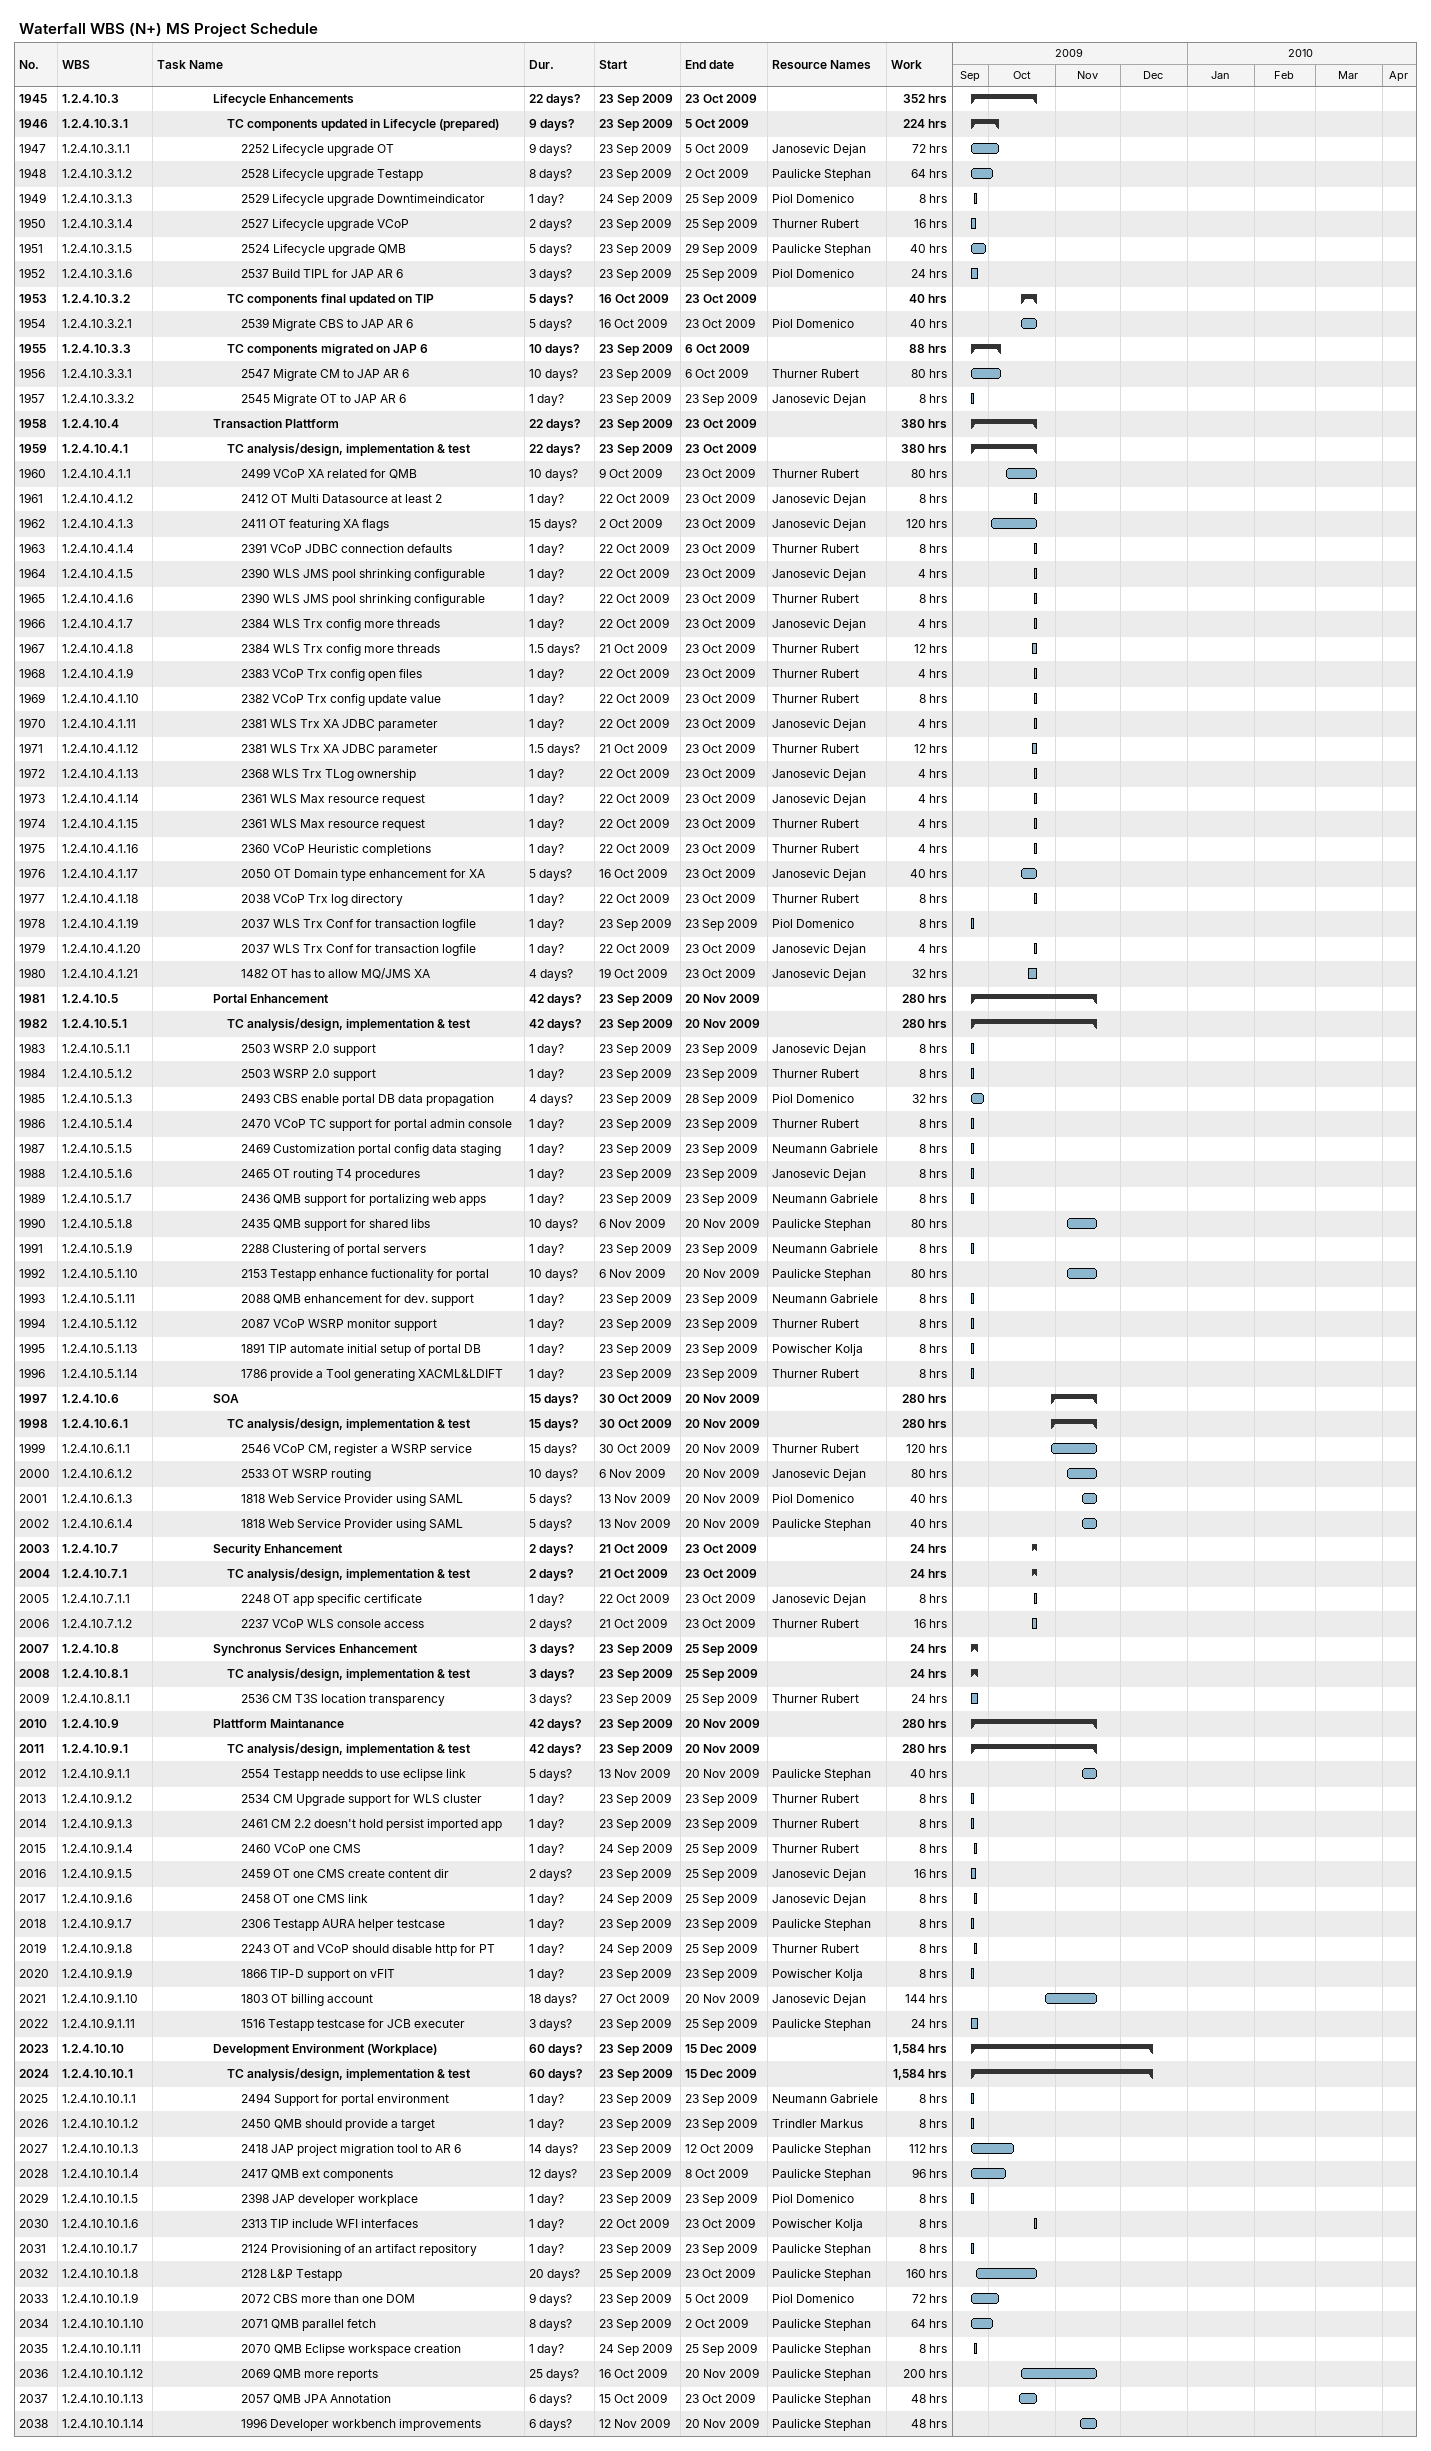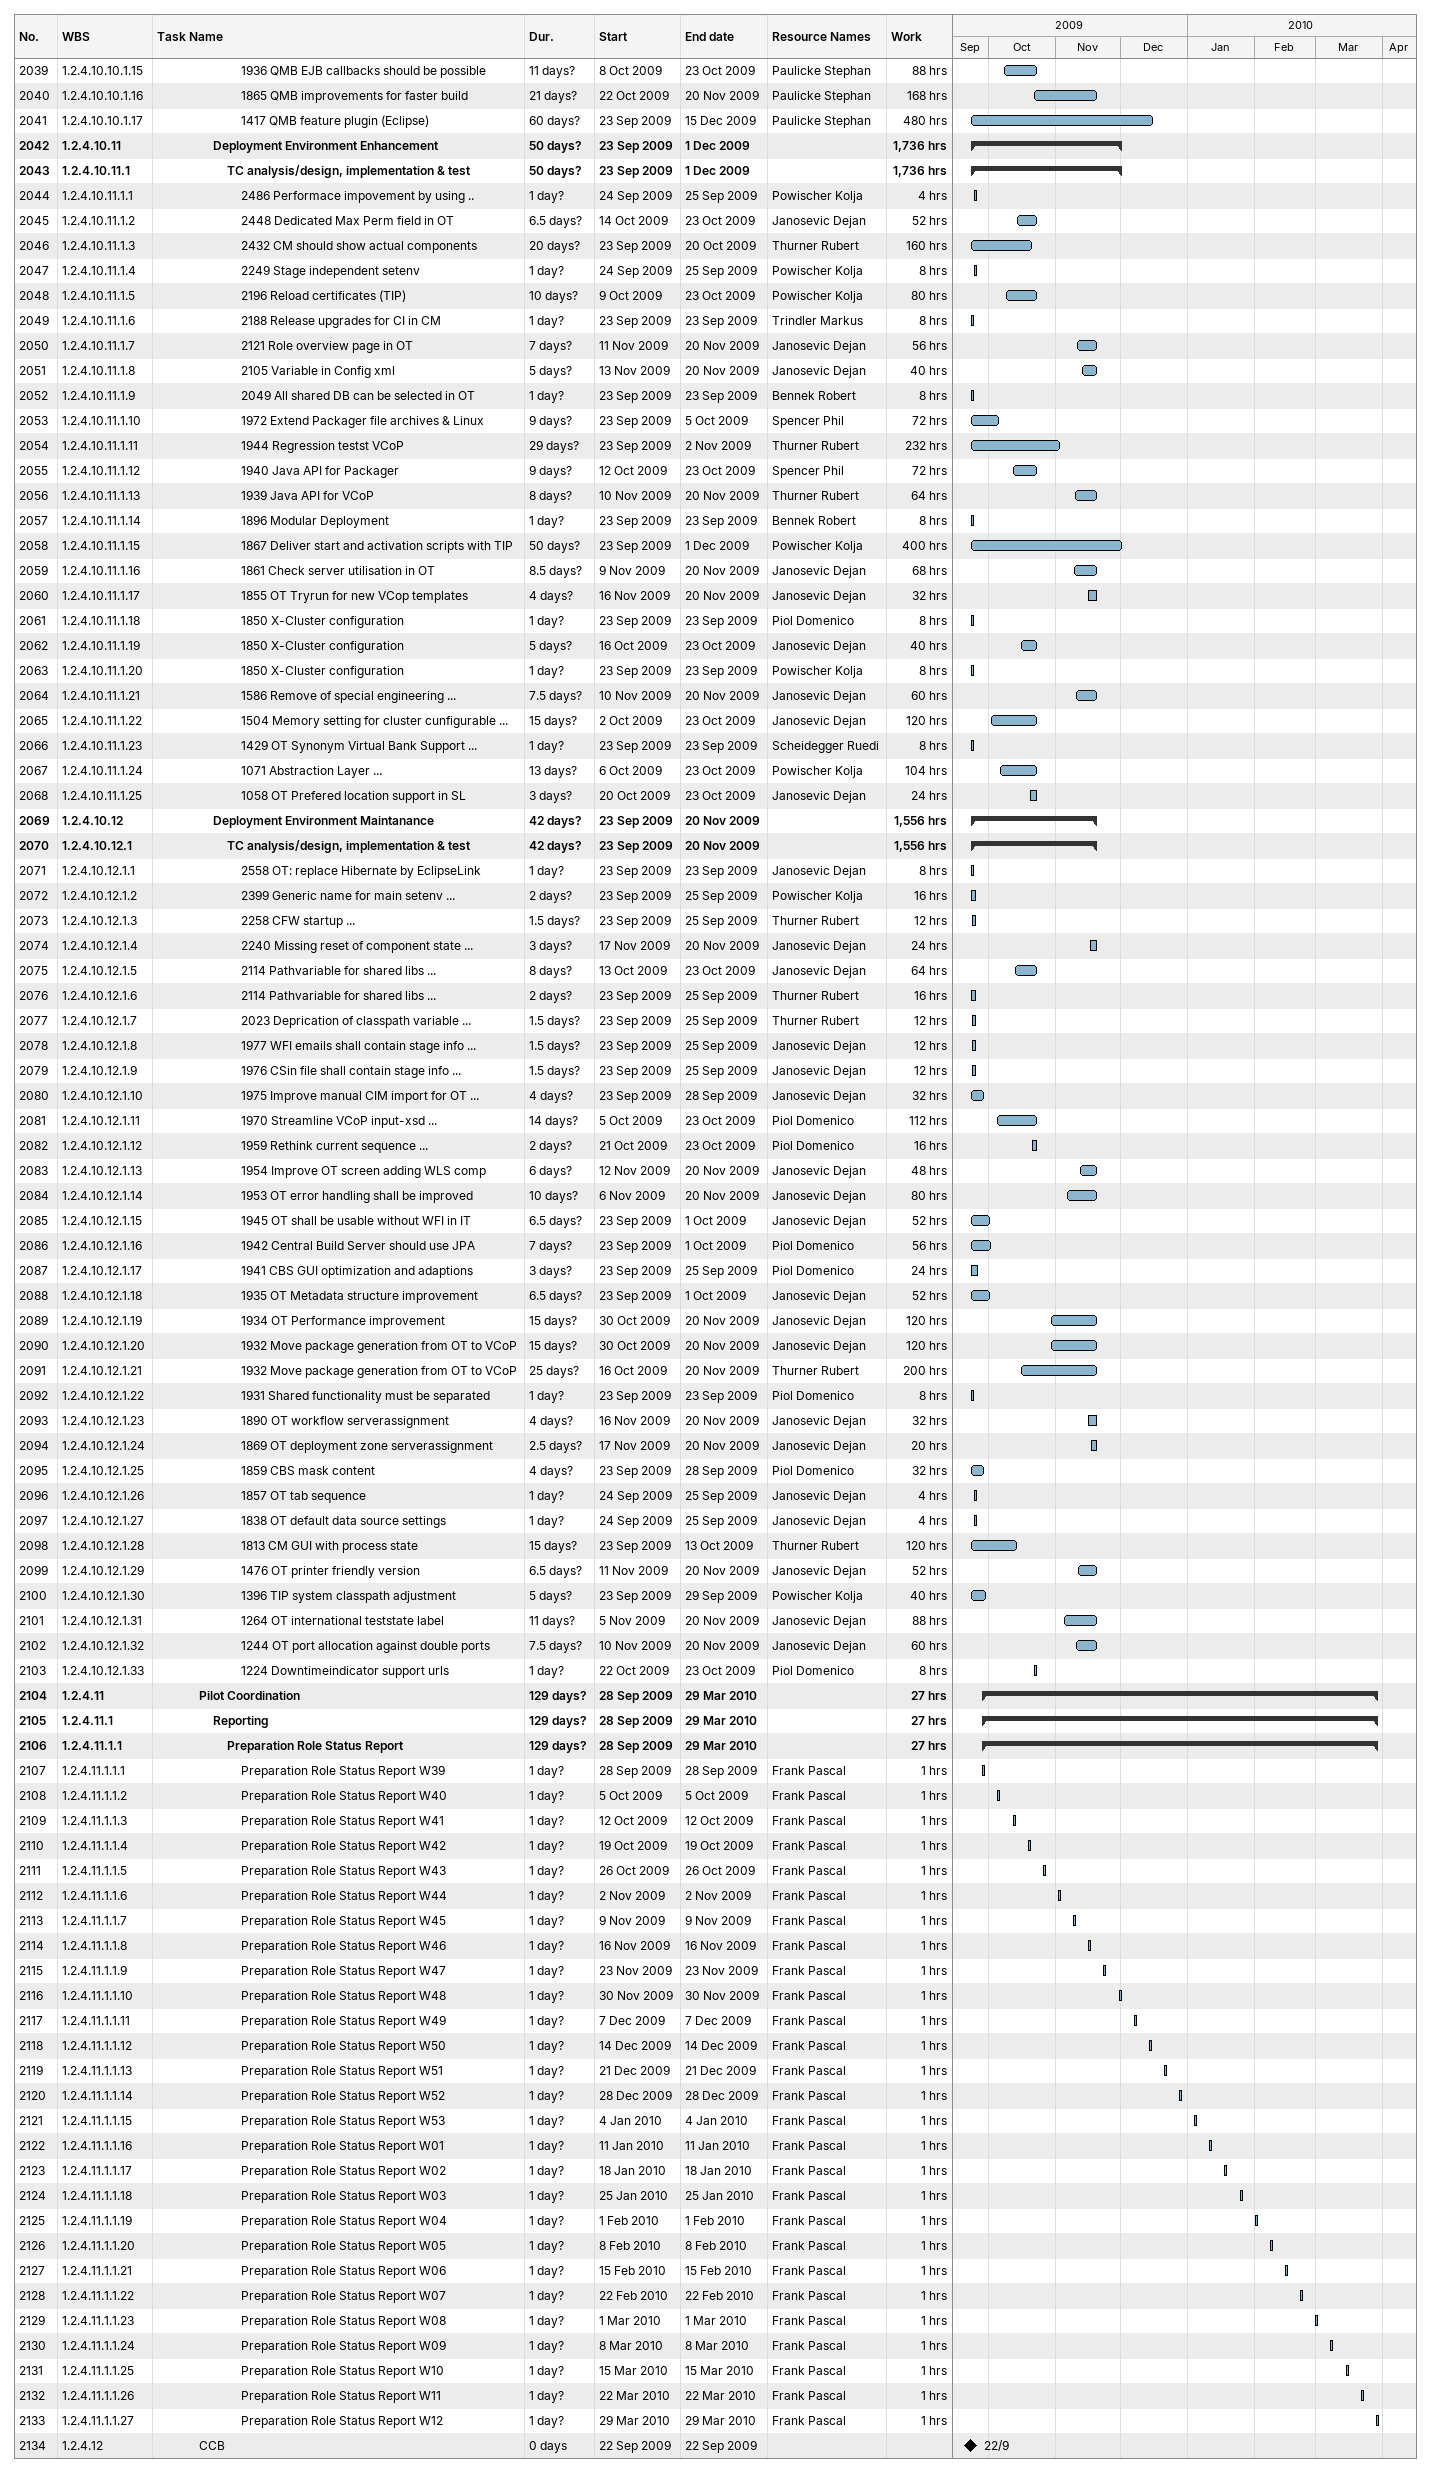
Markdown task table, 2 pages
Waterfall WBS (N+) MS Project Schedule

| ID | WBS | Task | Duration | Start | Finish | Resources | Work (h) |
|---|---|---|---|---|---|---|---|
| 1945 | 1.2.4.10.3 | **Lifecycle Enhancements** | 22d? | 2009-09-23 | 2009-10-23 |  | 352 |
| 1946 | 1.2.4.10.3.1 | **TC components updated in Lifecycle (prepared)** | 9d? | 2009-09-23 | 2009-10-05 |  | 224 |
| 1947 | 1.2.4.10.3.1.1 | 2252 Lifecycle upgrade OT | 9d? | 2009-09-23 | 2009-10-05 | Janosevic Dejan | 72 |
| 1948 | 1.2.4.10.3.1.2 | 2528 Lifecycle upgrade Testapp | 8d? | 2009-09-23 | 2009-10-02 | Paulicke Stephan | 64 |
| 1949 | 1.2.4.10.3.1.3 | 2529 Lifecycle upgrade Downtimeindicator | 1d? | 2009-09-24 | 2009-09-25 | Piol Domenico | 8 |
| 1950 | 1.2.4.10.3.1.4 | 2527 Lifecycle upgrade VCoP | 2d? | 2009-09-23 | 2009-09-25 | Thurner Rubert | 16 |
| 1951 | 1.2.4.10.3.1.5 | 2524 Lifecycle upgrade QMB | 5d? | 2009-09-23 | 2009-09-29 | Paulicke Stephan | 40 |
| 1952 | 1.2.4.10.3.1.6 | 2537 Build TIPL for JAP AR 6 | 3d? | 2009-09-23 | 2009-09-25 | Piol Domenico | 24 |
| 1953 | 1.2.4.10.3.2 | **TC components final updated on TIP** | 5d? | 2009-10-16 | 2009-10-23 |  | 40 |
| 1954 | 1.2.4.10.3.2.1 | 2539 Migrate CBS to JAP AR 6 | 5d? | 2009-10-16 | 2009-10-23 | Piol Domenico | 40 |
| 1955 | 1.2.4.10.3.3 | **TC components migrated on JAP 6** | 10d? | 2009-09-23 | 2009-10-06 |  | 88 |
| 1956 | 1.2.4.10.3.3.1 | 2547 Migrate CM to JAP AR 6 | 10d? | 2009-09-23 | 2009-10-06 | Thurner Rubert | 80 |
| 1957 | 1.2.4.10.3.3.2 | 2545 Migrate OT to JAP AR 6 | 1d? | 2009-09-23 | 2009-09-23 | Janosevic Dejan | 8 |
| 1958 | 1.2.4.10.4 | **Transaction Plattform** | 22d? | 2009-09-23 | 2009-10-23 |  | 380 |
| 1959 | 1.2.4.10.4.1 | **TC analysis/design, implementation & test** | 22d? | 2009-09-23 | 2009-10-23 |  | 380 |
| 1960 | 1.2.4.10.4.1.1 | 2499 VCoP XA related for QMB | 10d? | 2009-10-09 | 2009-10-23 | Thurner Rubert | 80 |
| 1961 | 1.2.4.10.4.1.2 | 2412 OT Multi Datasource at least 2 | 1d? | 2009-10-22 | 2009-10-23 | Janosevic Dejan | 8 |
| 1962 | 1.2.4.10.4.1.3 | 2411 OT featuring XA flags | 15d? | 2009-10-02 | 2009-10-23 | Janosevic Dejan | 120 |
| 1963 | 1.2.4.10.4.1.4 | 2391 VCoP JDBC connection defaults | 1d? | 2009-10-22 | 2009-10-23 | Thurner Rubert | 8 |
| 1964 | 1.2.4.10.4.1.5 | 2390 WLS JMS pool shrinking configurable | 1d? | 2009-10-22 | 2009-10-23 | Janosevic Dejan | 4 |
| 1965 | 1.2.4.10.4.1.6 | 2390 WLS JMS pool shrinking configurable | 1d? | 2009-10-22 | 2009-10-23 | Thurner Rubert | 8 |
| 1966 | 1.2.4.10.4.1.7 | 2384 WLS Trx config more threads | 1d? | 2009-10-22 | 2009-10-23 | Janosevic Dejan | 4 |
| 1967 | 1.2.4.10.4.1.8 | 2384 WLS Trx config more threads | 1.5d? | 2009-10-21 | 2009-10-23 | Thurner Rubert | 12 |
| 1968 | 1.2.4.10.4.1.9 | 2383 VCoP Trx config open files | 1d? | 2009-10-22 | 2009-10-23 | Thurner Rubert | 4 |
| 1969 | 1.2.4.10.4.1.10 | 2382 VCoP Trx config update value | 1d? | 2009-10-22 | 2009-10-23 | Thurner Rubert | 8 |
| 1970 | 1.2.4.10.4.1.11 | 2381 WLS Trx XA JDBC parameter | 1d? | 2009-10-22 | 2009-10-23 | Janosevic Dejan | 4 |
| 1971 | 1.2.4.10.4.1.12 | 2381 WLS Trx XA JDBC parameter | 1.5d? | 2009-10-21 | 2009-10-23 | Thurner Rubert | 12 |
| 1972 | 1.2.4.10.4.1.13 | 2368 WLS Trx TLog ownership | 1d? | 2009-10-22 | 2009-10-23 | Janosevic Dejan | 4 |
| 1973 | 1.2.4.10.4.1.14 | 2361 WLS Max resource request | 1d? | 2009-10-22 | 2009-10-23 | Janosevic Dejan | 4 |
| 1974 | 1.2.4.10.4.1.15 | 2361 WLS Max resource request | 1d? | 2009-10-22 | 2009-10-23 | Thurner Rubert | 4 |
| 1975 | 1.2.4.10.4.1.16 | 2360 VCoP Heuristic completions | 1d? | 2009-10-22 | 2009-10-23 | Thurner Rubert | 4 |
| 1976 | 1.2.4.10.4.1.17 | 2050 OT Domain type enhancement for XA | 5d? | 2009-10-16 | 2009-10-23 | Janosevic Dejan | 40 |
| 1977 | 1.2.4.10.4.1.18 | 2038 VCoP Trx log directory | 1d? | 2009-10-22 | 2009-10-23 | Thurner Rubert | 8 |
| 1978 | 1.2.4.10.4.1.19 | 2037 WLS Trx Conf for transaction logfile | 1d? | 2009-09-23 | 2009-09-23 | Piol Domenico | 8 |
| 1979 | 1.2.4.10.4.1.20 | 2037 WLS Trx Conf for transaction logfile | 1d? | 2009-10-22 | 2009-10-23 | Janosevic Dejan | 4 |
| 1980 | 1.2.4.10.4.1.21 | 1482 OT has to allow MQ/JMS XA | 4d? | 2009-10-19 | 2009-10-23 | Janosevic Dejan | 32 |
| 1981 | 1.2.4.10.5 | **Portal Enhancement** | 42d? | 2009-09-23 | 2009-11-20 |  | 280 |
| 1982 | 1.2.4.10.5.1 | **TC analysis/design, implementation & test** | 42d? | 2009-09-23 | 2009-11-20 |  | 280 |
| 1983 | 1.2.4.10.5.1.1 | 2503 WSRP 2.0 support | 1d? | 2009-09-23 | 2009-09-23 | Janosevic Dejan | 8 |
| 1984 | 1.2.4.10.5.1.2 | 2503 WSRP 2.0 support | 1d? | 2009-09-23 | 2009-09-23 | Thurner Rubert | 8 |
| 1985 | 1.2.4.10.5.1.3 | 2493 CBS enable portal DB data propagation | 4d? | 2009-09-23 | 2009-09-28 | Piol Domenico | 32 |
| 1986 | 1.2.4.10.5.1.4 | 2470 VCoP TC support for portal admin console | 1d? | 2009-09-23 | 2009-09-23 | Thurner Rubert | 8 |
| 1987 | 1.2.4.10.5.1.5 | 2469 Customization portal config data staging | 1d? | 2009-09-23 | 2009-09-23 | Neumann Gabriele | 8 |
| 1988 | 1.2.4.10.5.1.6 | 2465 OT routing T4 procedures | 1d? | 2009-09-23 | 2009-09-23 | Janosevic Dejan | 8 |
| 1989 | 1.2.4.10.5.1.7 | 2436 QMB support for portalizing web apps | 1d? | 2009-09-23 | 2009-09-23 | Neumann Gabriele | 8 |
| 1990 | 1.2.4.10.5.1.8 | 2435 QMB support for shared libs | 10d? | 2009-11-06 | 2009-11-20 | Paulicke Stephan | 80 |
| 1991 | 1.2.4.10.5.1.9 | 2288 Clustering of portal servers | 1d? | 2009-09-23 | 2009-09-23 | Neumann Gabriele | 8 |
| 1992 | 1.2.4.10.5.1.10 | 2153 Testapp enhance fuctionality for portal | 10d? | 2009-11-06 | 2009-11-20 | Paulicke Stephan | 80 |
| 1993 | 1.2.4.10.5.1.11 | 2088 QMB enhancement for dev. support | 1d? | 2009-09-23 | 2009-09-23 | Neumann Gabriele | 8 |
| 1994 | 1.2.4.10.5.1.12 | 2087 VCoP WSRP monitor support | 1d? | 2009-09-23 | 2009-09-23 | Thurner Rubert | 8 |
| 1995 | 1.2.4.10.5.1.13 | 1891 TIP automate initial setup of portal DB | 1d? | 2009-09-23 | 2009-09-23 | Powischer Kolja | 8 |
| 1996 | 1.2.4.10.5.1.14 | 1786 provide a Tool generating XACML&LDIFT | 1d? | 2009-09-23 | 2009-09-23 | Thurner Rubert | 8 |
| 1997 | 1.2.4.10.6 | **SOA** | 15d? | 2009-10-30 | 2009-11-20 |  | 280 |
| 1998 | 1.2.4.10.6.1 | **TC analysis/design, implementation & test** | 15d? | 2009-10-30 | 2009-11-20 |  | 280 |
| 1999 | 1.2.4.10.6.1.1 | 2546 VCoP CM, register a WSRP service | 15d? | 2009-10-30 | 2009-11-20 | Thurner Rubert | 120 |
| 2000 | 1.2.4.10.6.1.2 | 2533 OT WSRP routing | 10d? | 2009-11-06 | 2009-11-20 | Janosevic Dejan | 80 |
| 2001 | 1.2.4.10.6.1.3 | 1818 Web Service Provider using SAML | 5d? | 2009-11-13 | 2009-11-20 | Piol Domenico | 40 |
| 2002 | 1.2.4.10.6.1.4 | 1818 Web Service Provider using SAML | 5d? | 2009-11-13 | 2009-11-20 | Paulicke Stephan | 40 |
| 2003 | 1.2.4.10.7 | **Security Enhancement** | 2d? | 2009-10-21 | 2009-10-23 |  | 24 |
| 2004 | 1.2.4.10.7.1 | **TC analysis/design, implementation & test** | 2d? | 2009-10-21 | 2009-10-23 |  | 24 |
| 2005 | 1.2.4.10.7.1.1 | 2248 OT app specific certificate | 1d? | 2009-10-22 | 2009-10-23 | Janosevic Dejan | 8 |
| 2006 | 1.2.4.10.7.1.2 | 2237 VCoP WLS console access | 2d? | 2009-10-21 | 2009-10-23 | Thurner Rubert | 16 |
| 2007 | 1.2.4.10.8 | **Synchronus Services Enhancement** | 3d? | 2009-09-23 | 2009-09-25 |  | 24 |
| 2008 | 1.2.4.10.8.1 | **TC analysis/design, implementation & test** | 3d? | 2009-09-23 | 2009-09-25 |  | 24 |
| 2009 | 1.2.4.10.8.1.1 | 2536 CM T3S location transparency | 3d? | 2009-09-23 | 2009-09-25 | Thurner Rubert | 24 |
| 2010 | 1.2.4.10.9 | **Plattform Maintanance** | 42d? | 2009-09-23 | 2009-11-20 |  | 280 |
| 2011 | 1.2.4.10.9.1 | **TC analysis/design, implementation & test** | 42d? | 2009-09-23 | 2009-11-20 |  | 280 |
| 2012 | 1.2.4.10.9.1.1 | 2554 Testapp needds to use eclipse link | 5d? | 2009-11-13 | 2009-11-20 | Paulicke Stephan | 40 |
| 2013 | 1.2.4.10.9.1.2 | 2534 CM Upgrade support for WLS cluster | 1d? | 2009-09-23 | 2009-09-23 | Thurner Rubert | 8 |
| 2014 | 1.2.4.10.9.1.3 | 2461 CM 2.2 doesn't hold persist imported app | 1d? | 2009-09-23 | 2009-09-23 | Thurner Rubert | 8 |
| 2015 | 1.2.4.10.9.1.4 | 2460 VCoP one CMS | 1d? | 2009-09-24 | 2009-09-25 | Thurner Rubert | 8 |
| 2016 | 1.2.4.10.9.1.5 | 2459 OT one CMS create content dir | 2d? | 2009-09-23 | 2009-09-25 | Janosevic Dejan | 16 |
| 2017 | 1.2.4.10.9.1.6 | 2458 OT one CMS link | 1d? | 2009-09-24 | 2009-09-25 | Janosevic Dejan | 8 |
| 2018 | 1.2.4.10.9.1.7 | 2306 Testapp AURA helper testcase | 1d? | 2009-09-23 | 2009-09-23 | Paulicke Stephan | 8 |
| 2019 | 1.2.4.10.9.1.8 | 2243 OT and VCoP should disable http for PT | 1d? | 2009-09-24 | 2009-09-25 | Thurner Rubert | 8 |
| 2020 | 1.2.4.10.9.1.9 | 1866 TIP-D support on vFIT | 1d? | 2009-09-23 | 2009-09-23 | Powischer Kolja | 8 |
| 2021 | 1.2.4.10.9.1.10 | 1803 OT billing account | 18d? | 2009-10-27 | 2009-11-20 | Janosevic Dejan | 144 |
| 2022 | 1.2.4.10.9.1.11 | 1516 Testapp testcase for JCB executer | 3d? | 2009-09-23 | 2009-09-25 | Paulicke Stephan | 24 |
| 2023 | 1.2.4.10.10 | **Development Environment (Workplace)** | 60d? | 2009-09-23 | 2009-12-15 |  | 1584 |
| 2024 | 1.2.4.10.10.1 | **TC analysis/design, implementation & test** | 60d? | 2009-09-23 | 2009-12-15 |  | 1584 |
| 2025 | 1.2.4.10.10.1.1 | 2494 Support for portal environment | 1d? | 2009-09-23 | 2009-09-23 | Neumann Gabriele | 8 |
| 2026 | 1.2.4.10.10.1.2 | 2450 QMB should provide a target | 1d? | 2009-09-23 | 2009-09-23 | Trindler Markus | 8 |
| 2027 | 1.2.4.10.10.1.3 | 2418 JAP project migration tool to AR 6 | 14d? | 2009-09-23 | 2009-10-12 | Paulicke Stephan | 112 |
| 2028 | 1.2.4.10.10.1.4 | 2417 QMB ext components | 12d? | 2009-09-23 | 2009-10-08 | Paulicke Stephan | 96 |
| 2029 | 1.2.4.10.10.1.5 | 2398 JAP developer workplace | 1d? | 2009-09-23 | 2009-09-23 | Piol Domenico | 8 |
| 2030 | 1.2.4.10.10.1.6 | 2313 TIP include WFI interfaces | 1d? | 2009-10-22 | 2009-10-23 | Powischer Kolja | 8 |
| 2031 | 1.2.4.10.10.1.7 | 2124 Provisioning of an artifact repository | 1d? | 2009-09-23 | 2009-09-23 | Paulicke Stephan | 8 |
| 2032 | 1.2.4.10.10.1.8 | 2128 L&P Testapp | 20d? | 2009-09-25 | 2009-10-23 | Paulicke Stephan | 160 |
| 2033 | 1.2.4.10.10.1.9 | 2072 CBS more than one DOM | 9d? | 2009-09-23 | 2009-10-05 | Piol Domenico | 72 |
| 2034 | 1.2.4.10.10.1.10 | 2071 QMB parallel fetch | 8d? | 2009-09-23 | 2009-10-02 | Paulicke Stephan | 64 |
| 2035 | 1.2.4.10.10.1.11 | 2070 QMB Eclipse workspace creation | 1d? | 2009-09-24 | 2009-09-25 | Paulicke Stephan | 8 |
| 2036 | 1.2.4.10.10.1.12 | 2069 QMB more reports | 25d? | 2009-10-16 | 2009-11-20 | Paulicke Stephan | 200 |
| 2037 | 1.2.4.10.10.1.13 | 2057 QMB JPA Annotation | 6d? | 2009-10-15 | 2009-10-23 | Paulicke Stephan | 48 |
| 2038 | 1.2.4.10.10.1.14 | 1996 Developer workbench improvements | 6d? | 2009-11-12 | 2009-11-20 | Paulicke Stephan | 48 |
| 2039 | 1.2.4.10.10.1.15 | 1936 QMB EJB callbacks should be possible | 11d? | 2009-10-08 | 2009-10-23 | Paulicke Stephan | 88 |
| 2040 | 1.2.4.10.10.1.16 | 1865 QMB improvements for faster build | 21d? | 2009-10-22 | 2009-11-20 | Paulicke Stephan | 168 |
| 2041 | 1.2.4.10.10.1.17 | 1417 QMB feature plugin (Eclipse) | 60d? | 2009-09-23 | 2009-12-15 | Paulicke Stephan | 480 |
| 2042 | 1.2.4.10.11 | **Deployment Environment Enhancement** | 50d? | 2009-09-23 | 2009-12-01 |  | 1736 |
| 2043 | 1.2.4.10.11.1 | **TC analysis/design, implementation & test** | 50d? | 2009-09-23 | 2009-12-01 |  | 1736 |
| 2044 | 1.2.4.10.11.1.1 | 2486 Performace impovement by using .. | 1d? | 2009-09-24 | 2009-09-25 | Powischer Kolja | 4 |
| 2045 | 1.2.4.10.11.1.2 | 2448 Dedicated Max Perm field in OT | 6.5d? | 2009-10-14 | 2009-10-23 | Janosevic Dejan | 52 |
| 2046 | 1.2.4.10.11.1.3 | 2432 CM should show actual components | 20d? | 2009-09-23 | 2009-10-20 | Thurner Rubert | 160 |
| 2047 | 1.2.4.10.11.1.4 | 2249 Stage independent setenv | 1d? | 2009-09-24 | 2009-09-25 | Powischer Kolja | 8 |
| 2048 | 1.2.4.10.11.1.5 | 2196 Reload certificates (TIP) | 10d? | 2009-10-09 | 2009-10-23 | Powischer Kolja | 80 |
| 2049 | 1.2.4.10.11.1.6 | 2188 Release upgrades for CI in CM | 1d? | 2009-09-23 | 2009-09-23 | Trindler Markus | 8 |
| 2050 | 1.2.4.10.11.1.7 | 2121 Role overview page in OT | 7d? | 2009-11-11 | 2009-11-20 | Janosevic Dejan | 56 |
| 2051 | 1.2.4.10.11.1.8 | 2105 Variable in Config xml | 5d? | 2009-11-13 | 2009-11-20 | Janosevic Dejan | 40 |
| 2052 | 1.2.4.10.11.1.9 | 2049 All shared DB can be selected in OT | 1d? | 2009-09-23 | 2009-09-23 | Bennek Robert | 8 |
| 2053 | 1.2.4.10.11.1.10 | 1972 Extend Packager file archives & Linux | 9d? | 2009-09-23 | 2009-10-05 | Spencer Phil | 72 |
| 2054 | 1.2.4.10.11.1.11 | 1944 Regression testst VCoP | 29d? | 2009-09-23 | 2009-11-02 | Thurner Rubert | 232 |
| 2055 | 1.2.4.10.11.1.12 | 1940 Java API for Packager | 9d? | 2009-10-12 | 2009-10-23 | Spencer Phil | 72 |
| 2056 | 1.2.4.10.11.1.13 | 1939 Java API for VCoP | 8d? | 2009-11-10 | 2009-11-20 | Thurner Rubert | 64 |
| 2057 | 1.2.4.10.11.1.14 | 1896 Modular Deployment | 1d? | 2009-09-23 | 2009-09-23 | Bennek Robert | 8 |
| 2058 | 1.2.4.10.11.1.15 | 1867 Deliver start and activation scripts with TIP | 50d? | 2009-09-23 | 2009-12-01 | Powischer Kolja | 400 |
| 2059 | 1.2.4.10.11.1.16 | 1861 Check server utilisation in OT | 8.5d? | 2009-11-09 | 2009-11-20 | Janosevic Dejan | 68 |
| 2060 | 1.2.4.10.11.1.17 | 1855 OT Tryrun for new VCop templates | 4d? | 2009-11-16 | 2009-11-20 | Janosevic Dejan | 32 |
| 2061 | 1.2.4.10.11.1.18 | 1850 X-Cluster configuration | 1d? | 2009-09-23 | 2009-09-23 | Piol Domenico | 8 |
| 2062 | 1.2.4.10.11.1.19 | 1850 X-Cluster configuration | 5d? | 2009-10-16 | 2009-10-23 | Janosevic Dejan | 40 |
| 2063 | 1.2.4.10.11.1.20 | 1850 X-Cluster configuration | 1d? | 2009-09-23 | 2009-09-23 | Powischer Kolja | 8 |
| 2064 | 1.2.4.10.11.1.21 | 1586 Remove of special engineering ... | 7.5d? | 2009-11-10 | 2009-11-20 | Janosevic Dejan | 60 |
| 2065 | 1.2.4.10.11.1.22 | 1504 Memory setting for cluster cunfigurable ... | 15d? | 2009-10-02 | 2009-10-23 | Janosevic Dejan | 120 |
| 2066 | 1.2.4.10.11.1.23 | 1429 OT Synonym Virtual Bank Support ... | 1d? | 2009-09-23 | 2009-09-23 | Scheidegger Ruedi | 8 |
| 2067 | 1.2.4.10.11.1.24 | 1071 Abstraction Layer ... | 13d? | 2009-10-06 | 2009-10-23 | Powischer Kolja | 104 |
| 2068 | 1.2.4.10.11.1.25 | 1058 OT Prefered location support in SL | 3d? | 2009-10-20 | 2009-10-23 | Janosevic Dejan | 24 |
| 2069 | 1.2.4.10.12 | **Deployment Environment Maintanance** | 42d? | 2009-09-23 | 2009-11-20 |  | 1556 |
| 2070 | 1.2.4.10.12.1 | **TC analysis/design, implementation & test** | 42d? | 2009-09-23 | 2009-11-20 |  | 1556 |
| 2071 | 1.2.4.10.12.1.1 | 2558 OT: replace Hibernate by EclipseLink | 1d? | 2009-09-23 | 2009-09-23 | Janosevic Dejan | 8 |
| 2072 | 1.2.4.10.12.1.2 | 2399 Generic name for main setenv ... | 2d? | 2009-09-23 | 2009-09-25 | Powischer Kolja | 16 |
| 2073 | 1.2.4.10.12.1.3 | 2258 CFW startup ... | 1.5d? | 2009-09-23 | 2009-09-25 | Thurner Rubert | 12 |
| 2074 | 1.2.4.10.12.1.4 | 2240 Missing reset of component state ... | 3d? | 2009-11-17 | 2009-11-20 | Janosevic Dejan | 24 |
| 2075 | 1.2.4.10.12.1.5 | 2114 Pathvariable for shared libs ... | 8d? | 2009-10-13 | 2009-10-23 | Janosevic Dejan | 64 |
| 2076 | 1.2.4.10.12.1.6 | 2114 Pathvariable for shared libs ... | 2d? | 2009-09-23 | 2009-09-25 | Thurner Rubert | 16 |
| 2077 | 1.2.4.10.12.1.7 | 2023 Deprication of classpath variable ... | 1.5d? | 2009-09-23 | 2009-09-25 | Thurner Rubert | 12 |
| 2078 | 1.2.4.10.12.1.8 | 1977 WFI emails shall contain stage info ... | 1.5d? | 2009-09-23 | 2009-09-25 | Janosevic Dejan | 12 |
| 2079 | 1.2.4.10.12.1.9 | 1976 CSin file shall contain stage info ... | 1.5d? | 2009-09-23 | 2009-09-25 | Janosevic Dejan | 12 |
| 2080 | 1.2.4.10.12.1.10 | 1975 Improve manual CIM import for OT ... | 4d? | 2009-09-23 | 2009-09-28 | Janosevic Dejan | 32 |
| 2081 | 1.2.4.10.12.1.11 | 1970 Streamline VCoP input-xsd ... | 14d? | 2009-10-05 | 2009-10-23 | Piol Domenico | 112 |
| 2082 | 1.2.4.10.12.1.12 | 1959 Rethink current sequence ... | 2d? | 2009-10-21 | 2009-10-23 | Piol Domenico | 16 |
| 2083 | 1.2.4.10.12.1.13 | 1954 Improve OT screen adding WLS comp | 6d? | 2009-11-12 | 2009-11-20 | Janosevic Dejan | 48 |
| 2084 | 1.2.4.10.12.1.14 | 1953 OT error handling shall be improved | 10d? | 2009-11-06 | 2009-11-20 | Janosevic Dejan | 80 |
| 2085 | 1.2.4.10.12.1.15 | 1945 OT shall be usable without WFI in IT | 6.5d? | 2009-09-23 | 2009-10-01 | Janosevic Dejan | 52 |
| 2086 | 1.2.4.10.12.1.16 | 1942 Central Build Server should use JPA | 7d? | 2009-09-23 | 2009-10-01 | Piol Domenico | 56 |
| 2087 | 1.2.4.10.12.1.17 | 1941 CBS GUI optimization and adaptions | 3d? | 2009-09-23 | 2009-09-25 | Piol Domenico | 24 |
| 2088 | 1.2.4.10.12.1.18 | 1935 OT Metadata structure improvement | 6.5d? | 2009-09-23 | 2009-10-01 | Janosevic Dejan | 52 |
| 2089 | 1.2.4.10.12.1.19 | 1934 OT Performance improvement | 15d? | 2009-10-30 | 2009-11-20 | Janosevic Dejan | 120 |
| 2090 | 1.2.4.10.12.1.20 | 1932 Move package generation from OT to VCoP | 15d? | 2009-10-30 | 2009-11-20 | Janosevic Dejan | 120 |
| 2091 | 1.2.4.10.12.1.21 | 1932 Move package generation from OT to VCoP | 25d? | 2009-10-16 | 2009-11-20 | Thurner Rubert | 200 |
| 2092 | 1.2.4.10.12.1.22 | 1931 Shared functionality must be separated | 1d? | 2009-09-23 | 2009-09-23 | Piol Domenico | 8 |
| 2093 | 1.2.4.10.12.1.23 | 1890 OT workflow serverassignment | 4d? | 2009-11-16 | 2009-11-20 | Janosevic Dejan | 32 |
| 2094 | 1.2.4.10.12.1.24 | 1869 OT deployment zone serverassignment | 2.5d? | 2009-11-17 | 2009-11-20 | Janosevic Dejan | 20 |
| 2095 | 1.2.4.10.12.1.25 | 1859 CBS mask content | 4d? | 2009-09-23 | 2009-09-28 | Piol Domenico | 32 |
| 2096 | 1.2.4.10.12.1.26 | 1857 OT tab sequence | 1d? | 2009-09-24 | 2009-09-25 | Janosevic Dejan | 4 |
| 2097 | 1.2.4.10.12.1.27 | 1838 OT default data source settings | 1d? | 2009-09-24 | 2009-09-25 | Janosevic Dejan | 4 |
| 2098 | 1.2.4.10.12.1.28 | 1813 CM GUI with process state | 15d? | 2009-09-23 | 2009-10-13 | Thurner Rubert | 120 |
| 2099 | 1.2.4.10.12.1.29 | 1476 OT printer friendly version | 6.5d? | 2009-11-11 | 2009-11-20 | Janosevic Dejan | 52 |
| 2100 | 1.2.4.10.12.1.30 | 1396 TIP system classpath adjustment | 5d? | 2009-09-23 | 2009-09-29 | Powischer Kolja | 40 |
| 2101 | 1.2.4.10.12.1.31 | 1264 OT international teststate label | 11d? | 2009-11-05 | 2009-11-20 | Janosevic Dejan | 88 |
| 2102 | 1.2.4.10.12.1.32 | 1244 OT port allocation against double ports | 7.5d? | 2009-11-10 | 2009-11-20 | Janosevic Dejan | 60 |
| 2103 | 1.2.4.10.12.1.33 | 1224 Downtimeindicator support urls | 1d? | 2009-10-22 | 2009-10-23 | Piol Domenico | 8 |
| 2104 | 1.2.4.11 | **Pilot Coordination** | 129d? | 2009-09-28 | 2010-03-29 |  | 27 |
| 2105 | 1.2.4.11.1 | **Reporting** | 129d? | 2009-09-28 | 2010-03-29 |  | 27 |
| 2106 | 1.2.4.11.1.1 | **Preparation Role Status Report** | 129d? | 2009-09-28 | 2010-03-29 |  | 27 |
| 2107 | 1.2.4.11.1.1.1 | Preparation Role Status Report W39 | 1d? | 2009-09-28 | 2009-09-28 | Frank Pascal | 1 |
| 2108 | 1.2.4.11.1.1.2 | Preparation Role Status Report W40 | 1d? | 2009-10-05 | 2009-10-05 | Frank Pascal | 1 |
| 2109 | 1.2.4.11.1.1.3 | Preparation Role Status Report W41 | 1d? | 2009-10-12 | 2009-10-12 | Frank Pascal | 1 |
| 2110 | 1.2.4.11.1.1.4 | Preparation Role Status Report W42 | 1d? | 2009-10-19 | 2009-10-19 | Frank Pascal | 1 |
| 2111 | 1.2.4.11.1.1.5 | Preparation Role Status Report W43 | 1d? | 2009-10-26 | 2009-10-26 | Frank Pascal | 1 |
| 2112 | 1.2.4.11.1.1.6 | Preparation Role Status Report W44 | 1d? | 2009-11-02 | 2009-11-02 | Frank Pascal | 1 |
| 2113 | 1.2.4.11.1.1.7 | Preparation Role Status Report W45 | 1d? | 2009-11-09 | 2009-11-09 | Frank Pascal | 1 |
| 2114 | 1.2.4.11.1.1.8 | Preparation Role Status Report W46 | 1d? | 2009-11-16 | 2009-11-16 | Frank Pascal | 1 |
| 2115 | 1.2.4.11.1.1.9 | Preparation Role Status Report W47 | 1d? | 2009-11-23 | 2009-11-23 | Frank Pascal | 1 |
| 2116 | 1.2.4.11.1.1.10 | Preparation Role Status Report W48 | 1d? | 2009-11-30 | 2009-11-30 | Frank Pascal | 1 |
| 2117 | 1.2.4.11.1.1.11 | Preparation Role Status Report W49 | 1d? | 2009-12-07 | 2009-12-07 | Frank Pascal | 1 |
| 2118 | 1.2.4.11.1.1.12 | Preparation Role Status Report W50 | 1d? | 2009-12-14 | 2009-12-14 | Frank Pascal | 1 |
| 2119 | 1.2.4.11.1.1.13 | Preparation Role Status Report W51 | 1d? | 2009-12-21 | 2009-12-21 | Frank Pascal | 1 |
| 2120 | 1.2.4.11.1.1.14 | Preparation Role Status Report W52 | 1d? | 2009-12-28 | 2009-12-28 | Frank Pascal | 1 |
| 2121 | 1.2.4.11.1.1.15 | Preparation Role Status Report W53 | 1d? | 2010-01-04 | 2010-01-04 | Frank Pascal | 1 |
| 2122 | 1.2.4.11.1.1.16 | Preparation Role Status Report W01 | 1d? | 2010-01-11 | 2010-01-11 | Frank Pascal | 1 |
| 2123 | 1.2.4.11.1.1.17 | Preparation Role Status Report W02 | 1d? | 2010-01-18 | 2010-01-18 | Frank Pascal | 1 |
| 2124 | 1.2.4.11.1.1.18 | Preparation Role Status Report W03 | 1d? | 2010-01-25 | 2010-01-25 | Frank Pascal | 1 |
| 2125 | 1.2.4.11.1.1.19 | Preparation Role Status Report W04 | 1d? | 2010-02-01 | 2010-02-01 | Frank Pascal | 1 |
| 2126 | 1.2.4.11.1.1.20 | Preparation Role Status Report W05 | 1d? | 2010-02-08 | 2010-02-08 | Frank Pascal | 1 |
| 2127 | 1.2.4.11.1.1.21 | Preparation Role Status Report W06 | 1d? | 2010-02-15 | 2010-02-15 | Frank Pascal | 1 |
| 2128 | 1.2.4.11.1.1.22 | Preparation Role Status Report W07 | 1d? | 2010-02-22 | 2010-02-22 | Frank Pascal | 1 |
| 2129 | 1.2.4.11.1.1.23 | Preparation Role Status Report W08 | 1d? | 2010-03-01 | 2010-03-01 | Frank Pascal | 1 |
| 2130 | 1.2.4.11.1.1.24 | Preparation Role Status Report W09 | 1d? | 2010-03-08 | 2010-03-08 | Frank Pascal | 1 |
| 2131 | 1.2.4.11.1.1.25 | Preparation Role Status Report W10 | 1d? | 2010-03-15 | 2010-03-15 | Frank Pascal | 1 |
| 2132 | 1.2.4.11.1.1.26 | Preparation Role Status Report W11 | 1d? | 2010-03-22 | 2010-03-22 | Frank Pascal | 1 |
| 2133 | 1.2.4.11.1.1.27 | Preparation Role Status Report W12 | 1d? | 2010-03-29 | 2010-03-29 | Frank Pascal | 1 |
| 2134 | 1.2.4.12 | CCB | 0d | 2009-09-22 | 2009-09-22 |  |  |
